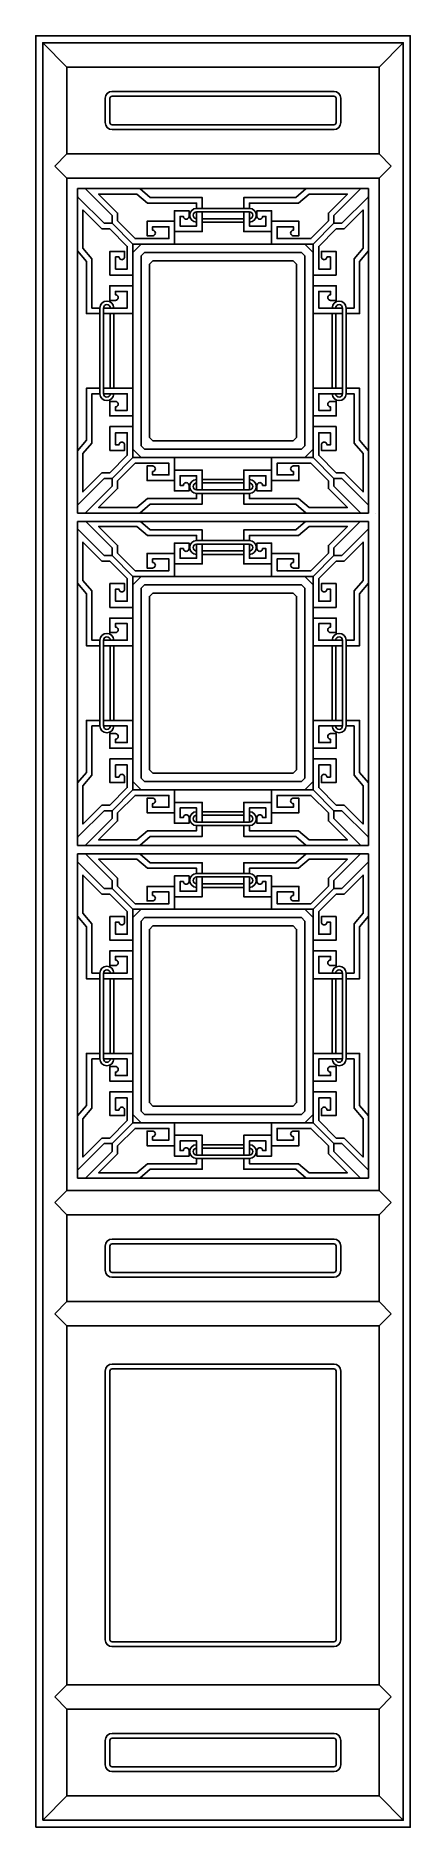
# Model space of a CAD drawing. Header units: metres. Extents: x 0 to 540, y 0 to 2580.
import ezdxf

# ---------------------------------------------------------------- set-up
doc = ezdxf.new("R2010")
doc.units = ezdxf.units.M
for name, color, linetype in [('3', 3, 'Continuous'), ('4', 4, 'Continuous'), ('7', 7, 'Continuous')]:
    doc.layers.add(name, color=color, linetype=linetype)

msp = doc.modelspace()

# ---------------------------------------------------------------- linework, layer by layer
at = {"layer": '3'}
for p, q in [((10, 2570), (45, 2535)), ((495, 2535), (530, 2570)), ((45, 2410), (27.5, 2392.5)), ((495, 2410), (512.5, 2392.5)), ((27.5, 2392.5), (45, 2375)), ((495, 2375), (512.5, 2392.5)), ((232, 2326.53), (308, 2326.53)), ((240, 2316.53), (300, 2316.53)), ((240, 2311.53), (300, 2311.53)), ((97.5, 2188), (97.5, 2064.5)), ((107.5, 2180), (107.5, 2072.5)), ((112.5, 2180), (112.5, 2072.5)), ((427.5, 2180), (427.5, 2072.5)), ((432.5, 2180), (432.5, 2072.5)), ((442.5, 2188), (442.5, 2064.5)), ((240, 1940.97), (300, 1940.97)), ((240, 1935.97), (300, 1935.97)), ((232, 1925.97), (308, 1925.97)), ((60, 1892.5), (480, 1892.5)), ((490, 1892.5), (490, 1892.5)), ((480, 1880.5), (60, 1880.5)), ((60, 1880.5), (60, 1880.5)), ((232, 1848.03), (308, 1848.03)), ((240, 1838.03), (300, 1838.03)), ((240, 1833.03), (300, 1833.03)), ((97.5, 1709.5), (97.5, 1586)), ((442.5, 1709.5), (442.5, 1586)), ((107.5, 1701.5), (107.5, 1594)), ((112.5, 1701.5), (112.5, 1594)), ((427.5, 1701.5), (427.5, 1594)), ((432.5, 1701.5), (432.5, 1594)), ((232, 1447.47), (308, 1447.47)), ((240, 1462.47), (300, 1462.47)), ((240, 1457.47), (300, 1457.47)), ((60, 1414), (480, 1414)), ((480, 1402), (60, 1402)), ((480, 1415), (480, 1415)), ((232, 1368.53), (308, 1368.53)), ((240, 1358.53), (300, 1358.53)), ((240, 1353.53), (300, 1353.53)), ((97.5, 1230), (97.5, 1106.5)), ((107.5, 1222), (107.5, 1114.5)), ((112.5, 1222), (112.5, 1114.5)), ((427.5, 1222), (427.5, 1114.5)), ((432.5, 1222), (432.5, 1114.5)), ((442.5, 1230), (442.5, 1106.5)), ((240, 982.97), (300, 982.97)), ((232, 967.97), (308, 967.97)), ((240, 977.97), (300, 977.97)), ((60, 934.5), (480, 934.5)), ((27.5, 899.5), (45, 917)), ((495, 917), (512.5, 899.5)), ((45, 882), (27.5, 899.5)), ((495, 882), (512.5, 899.5)), ((27.5, 739.5), (45, 757)), ((495, 757), (512.5, 739.5)), ((45, 722), (27.5, 739.5)), ((495, 722), (512.5, 739.5)), ((27.5, 187.5), (45, 205)), ((45, 170), (27.5, 187.5)), ((495, 205), (512.5, 187.5)), ((495, 170), (512.5, 187.5)), ((10, 10), (45, 45)), ((495, 45), (530, 10))]:
    msp.add_line(p, q, dxfattribs=at)
for points in [[(10, 10), (530, 10), (530, 2570), (10, 2570)], [(140, 2268), (152, 2280), (388, 2280), (400, 2268), (400, 1984.5), (388, 1972.5), (152, 1972.5), (140, 1984.5)], [(152, 2263.03), (156.97, 2268), (383.03, 2268), (388, 2263.03), (388, 1989.47), (383.03, 1984.5), (156.97, 1984.5), (152, 1989.47)], [(169, 2256), (371, 2256), (376, 2251), (376, 2001.5), (371, 1996.5), (169, 1996.5), (164, 2001.5), (164, 2251)], [(140, 1789.5), (152, 1801.5), (388, 1801.5), (400, 1789.5), (400, 1506), (388, 1494), (152, 1494), (140, 1506)], [(152, 1784.53), (156.97, 1789.5), (383.03, 1789.5), (388, 1784.53), (388, 1510.97), (383.03, 1506), (156.97, 1506), (152, 1510.97)], [(169, 1777.5), (371, 1777.5), (376, 1772.5), (376, 1523), (371, 1518), (169, 1518), (164, 1523), (164, 1772.5)], [(140, 1310), (152, 1322), (388, 1322), (400, 1310), (400, 1026.5), (388, 1014.5), (152, 1014.5), (140, 1026.5)], [(152, 1305.03), (156.97, 1310), (383.03, 1310), (388, 1305.03), (388, 1031.47), (383.03, 1026.5), (156.97, 1026.5), (152, 1031.47)], [(169, 1298), (371, 1298), (376, 1293), (376, 1043.5), (371, 1038.5), (169, 1038.5), (164, 1043.5), (164, 1293)]]:
    msp.add_lwpolyline(points, close=True, dxfattribs=at)
for points in [[(110, 2445), (430, 2445, 0.41), (440, 2455), (440, 2490, 0.41), (430, 2500), (110, 2500, 0.41), (100, 2490), (100, 2455, 0.41)], [(110, 2452), (430, 2452, 0.41), (433, 2455), (433, 2490, 0.41), (430, 2493), (110, 2493, 0.41), (107, 2490), (107, 2455, 0.41)], [(110, 847), (430, 847, -0.41), (440, 837), (440, 802, -0.41), (430, 792), (110, 792, -0.41), (100, 802), (100, 837, -0.41)], [(110, 840), (430, 840, -0.41), (433, 837), (433, 802, -0.41), (430, 799), (110, 799, -0.41), (107, 802), (107, 837, -0.41)], [(110, 667), (430, 667, -0.41), (440, 657), (440, 270, -0.41), (430, 260), (110, 260, -0.41), (100, 270), (100, 657, -0.41)], [(110, 660), (430, 660, -0.41), (433, 657), (433, 270, -0.41), (430, 267), (110, 267, -0.41), (107, 270), (107, 657, -0.41)], [(110, 135), (430, 135, -0.41), (440, 125), (440, 90, -0.41), (430, 80), (110, 80, -0.41), (100, 90), (100, 125, -0.41)], [(110, 128), (430, 128, -0.41), (433, 125), (433, 90, -0.41), (430, 87), (110, 87, -0.41), (107, 90), (107, 125, -0.41)]]:
    msp.add_lwpolyline(points, format="xyb", close=True, dxfattribs=at)
for points in [[(240, 2331.53), (240, 2347), (165.1, 2347), (149.9, 2360), (73.72, 2360, 0.7), (73.12, 2358.2), (110, 2321.31), (110, 2310), (140, 2280), (200, 2280), (200, 2313), (160.4, 2313), (160.4, 2292), (168.4, 2292, 1.01), (168.4, 2300), (168.4, 2305), (192, 2305), (192, 2288), (143.31, 2288), (118, 2313.31), (118, 2324.63), (90.63, 2352), (145.83, 2352), (161.03, 2339), (232, 2339), (232, 2331.53)], [(300, 2331.53), (300, 2347), (374.9, 2347), (390.1, 2360), (466.28, 2360, -0.7), (466.88, 2358.2), (430, 2321.31), (430, 2310), (400, 2280), (340, 2280), (340, 2313), (379.6, 2313), (379.6, 2292), (371.6, 2292, -1.01), (371.6, 2300), (371.6, 2305), (348, 2305), (348, 2288), (396.69, 2288), (422, 2313.31), (422, 2324.63), (449.37, 2352), (394.17, 2352), (378.97, 2339), (308, 2339), (308, 2331.53)], [(92.5, 2180), (73, 2180), (73, 2254.9), (60, 2270.1), (60, 2346.28, -0.7), (61.8, 2346.88), (98.69, 2310), (110, 2310), (140, 2280), (140, 2235.38), (107, 2235.38), (107, 2269.6), (128, 2269.6), (128, 2261.6, -1.01), (120, 2261.6), (115, 2261.6), (115, 2244.08), (132, 2244.08), (132, 2276.69), (106.69, 2302), (95.37, 2302), (68, 2329.37), (68, 2274.17), (81, 2258.97), (81, 2188), (92.5, 2188)], [(232, 2326.53), (232, 2306), (208, 2306), (208, 2320), (213, 2320, 1.01), (221, 2320), (221, 2328), (200, 2328), (200, 2298), (240, 2298), (240, 2326.53)], [(232, 2311.53, -0.99), (232, 2331.53), (308, 2331.53, -0.99), (308, 2311.53)], [(232, 2326.53, 0.98), (232.05, 2316.53)], [(308, 2326.53), (308, 2306), (332, 2306), (332, 2320), (327, 2320, -1.01), (319, 2320), (319, 2328), (340, 2328), (340, 2298), (300, 2298), (300, 2326.53)], [(307.95, 2316.53, 0.98), (308, 2326.53)], [(447.5, 2180), (467, 2180), (467, 2254.9), (480, 2270.1), (480, 2346.28, 0.7), (478.2, 2346.88), (441.31, 2310), (430, 2310), (400, 2280), (400, 2235.38), (433, 2235.38), (433, 2269.6), (412, 2269.6), (412, 2261.6, 1.01), (420, 2261.6), (425, 2261.6), (425, 2244.08), (408, 2244.08), (408, 2276.69), (433.31, 2302), (444.63, 2302), (472, 2329.37), (472, 2274.17), (459, 2258.97), (459, 2188), (447.5, 2188)], [(97.5, 2188), (132, 2188), (132, 2212), (114.74, 2212), (114.74, 2207, -1.01), (114.74, 2199), (106.74, 2199), (106.74, 2220), (140, 2220), (140, 2180), (97.5, 2180)], [(442.5, 2188), (408, 2188), (408, 2212), (425.26, 2212), (425.26, 2207, 1.01), (425.26, 2199), (433.26, 2199), (433.26, 2220), (400, 2220), (400, 2180), (442.5, 2180)], [(112.5, 2188, 0.99), (92.5, 2188), (92.5, 2064.5, 0.99), (112.5, 2064.5)], [(427.5, 2188, -0.99), (447.5, 2188), (447.5, 2064.5, -0.99), (427.5, 2064.5)], [(97.5, 2188, -0.98), (107.5, 2187.95)], [(442.5, 2188, 0.98), (432.5, 2187.95)], [(92.5, 2072.5), (73, 2072.5), (73, 1997.6), (60, 1982.4), (60, 1906.22, 0.7), (61.8, 1905.62), (98.69, 1942.5), (110, 1942.5), (140, 1972.5), (140, 2017.12), (107, 2017.12), (107, 1982.9), (128, 1982.9), (128, 1990.9, 1.01), (120, 1990.9), (115, 1990.9), (115, 2008.42), (132, 2008.42), (132, 1975.81), (106.69, 1950.5), (95.37, 1950.5), (68, 1923.13), (68, 1978.33), (81, 1993.53), (81, 2064.5), (92.5, 2064.5)], [(97.5, 2064.5), (132, 2064.5), (132, 2040.5), (114.74, 2040.5), (114.74, 2045.5, 1.01), (114.74, 2053.5), (106.74, 2053.5), (106.74, 2032.5), (140, 2032.5), (140, 2072.5), (97.5, 2072.5)], [(97.5, 2064.5, 0.98), (107.5, 2064.55)], [(447.5, 2072.5), (467, 2072.5), (467, 1997.6), (480, 1982.4), (480, 1906.22, -0.7), (478.2, 1905.62), (441.31, 1942.5), (430, 1942.5), (400, 1972.5), (400, 2017.12), (433, 2017.12), (433, 1982.9), (412, 1982.9), (412, 1990.9, -1.01), (420, 1990.9), (425, 1990.9), (425, 2008.42), (408, 2008.42), (408, 1975.81), (433.31, 1950.5), (444.63, 1950.5), (472, 1923.13), (472, 1978.33), (459, 1993.53), (459, 2064.5), (447.5, 2064.5)], [(442.5, 2064.5), (408, 2064.5), (408, 2040.5), (425.26, 2040.5), (425.26, 2045.5, -1.01), (425.26, 2053.5), (433.26, 2053.5), (433.26, 2032.5), (400, 2032.5), (400, 2072.5), (442.5, 2072.5)], [(442.5, 2064.5, -0.98), (432.5, 2064.55)], [(240, 1920.97), (240, 1905.5), (165.1, 1905.5), (149.9, 1892.5), (73.72, 1892.5, -0.7), (73.12, 1894.3), (110, 1931.19), (110, 1942.5), (140, 1972.5), (200, 1972.5), (200, 1939.5), (160.4, 1939.5), (160.4, 1960.5), (168.4, 1960.5, -1.01), (168.4, 1952.5), (168.4, 1947.5), (192, 1947.5), (192, 1964.5), (143.31, 1964.5), (118, 1939.19), (118, 1927.87), (90.63, 1900.5), (145.83, 1900.5), (161.03, 1913.5), (232, 1913.5), (232, 1920.97)], [(300, 1920.97), (300, 1905.5), (374.9, 1905.5), (390.1, 1892.5), (466.28, 1892.5, 0.7), (466.88, 1894.3), (430, 1931.19), (430, 1942.5), (400, 1972.5), (340, 1972.5), (340, 1939.5), (379.6, 1939.5), (379.6, 1960.5), (371.6, 1960.5, 1.01), (371.6, 1952.5), (371.6, 1947.5), (348, 1947.5), (348, 1964.5), (396.69, 1964.5), (422, 1939.19), (422, 1927.87), (449.37, 1900.5), (394.17, 1900.5), (378.97, 1913.5), (308, 1913.5), (308, 1920.97)], [(232, 1925.97), (232, 1946.5), (208, 1946.5), (208, 1932.5), (213, 1932.5, -1.01), (221, 1932.5), (221, 1924.5), (200, 1924.5), (200, 1954.5), (240, 1954.5), (240, 1925.97)], [(232, 1940.97, 0.99), (232, 1920.97), (308, 1920.97, 0.99), (308, 1940.97)], [(232, 1925.97, -0.98), (232.05, 1935.97)], [(308, 1925.97), (308, 1946.5), (332, 1946.5), (332, 1932.5), (327, 1932.5, 1.01), (319, 1932.5), (319, 1924.5), (340, 1924.5), (340, 1954.5), (300, 1954.5), (300, 1925.97)], [(307.95, 1935.97, -0.98), (308, 1925.97)], [(92.5, 1701.5), (73, 1701.5), (73, 1776.4), (60, 1791.6), (60, 1867.78, -0.7), (61.8, 1868.38), (98.69, 1831.5), (110, 1831.5), (140, 1801.5), (140, 1756.88), (107, 1756.88), (107, 1791.1), (128, 1791.1), (128, 1783.1, -1.01), (120, 1783.1), (115, 1783.1), (115, 1765.58), (132, 1765.58), (132, 1798.19), (106.69, 1823.5), (95.37, 1823.5), (68, 1850.87), (68, 1795.67), (81, 1780.47), (81, 1709.5), (92.5, 1709.5)], [(72.73, 1880.5, 0.23), (73.12, 1879.7), (110, 1842.81), (110, 1831.5), (140, 1801.5), (200, 1801.5), (200, 1834.5), (160.4, 1834.5), (160.4, 1813.5), (168.4, 1813.5, 1.01), (168.4, 1821.5), (168.4, 1826.5), (192, 1826.5), (192, 1809.5), (143.31, 1809.5), (118, 1834.81), (118, 1846.13), (90.63, 1873.5), (145.83, 1873.5), (161.03, 1860.5), (232, 1860.5), (232, 1853.03)], [(467.27, 1880.5, -0.23), (466.88, 1879.7), (430, 1842.81), (430, 1831.5), (400, 1801.5), (340, 1801.5), (340, 1834.5), (379.6, 1834.5), (379.6, 1813.5), (371.6, 1813.5, -1.01), (371.6, 1821.5), (371.6, 1826.5), (348, 1826.5), (348, 1809.5), (396.69, 1809.5), (422, 1834.81), (422, 1846.13), (449.37, 1873.5), (394.17, 1873.5), (378.97, 1860.5), (308, 1860.5), (308, 1853.03)], [(447.5, 1701.5), (467, 1701.5), (467, 1776.4), (480, 1791.6), (480, 1867.78, 0.7), (478.2, 1868.38), (441.31, 1831.5), (430, 1831.5), (400, 1801.5), (400, 1756.88), (433, 1756.88), (433, 1791.1), (412, 1791.1), (412, 1783.1, 1.01), (420, 1783.1), (425, 1783.1), (425, 1765.58), (408, 1765.58), (408, 1798.19), (433.31, 1823.5), (444.63, 1823.5), (472, 1850.87), (472, 1795.67), (459, 1780.47), (459, 1709.5), (447.5, 1709.5)], [(232, 1848.03), (232, 1827.5), (208, 1827.5), (208, 1841.5), (213, 1841.5, 1.01), (221, 1841.5), (221, 1849.5), (200, 1849.5), (200, 1819.5), (240, 1819.5), (240, 1848.03)], [(232, 1833.03, -0.99), (232, 1853.03), (308, 1853.03, -0.99), (308, 1833.03)], [(232, 1848.03, 0.98), (232.05, 1838.03)], [(308, 1848.03), (308, 1827.5), (332, 1827.5), (332, 1841.5), (327, 1841.5, -1.01), (319, 1841.5), (319, 1849.5), (340, 1849.5), (340, 1819.5), (300, 1819.5), (300, 1848.03)], [(307.95, 1838.03, 0.98), (308, 1848.03)], [(97.5, 1709.5), (132, 1709.5), (132, 1733.5), (114.74, 1733.5), (114.74, 1728.5, -1.01), (114.74, 1720.5), (106.74, 1720.5), (106.74, 1741.5), (140, 1741.5), (140, 1701.5), (97.5, 1701.5)], [(442.5, 1709.5), (408, 1709.5), (408, 1733.5), (425.26, 1733.5), (425.26, 1728.5, 1.01), (425.26, 1720.5), (433.26, 1720.5), (433.26, 1741.5), (400, 1741.5), (400, 1701.5), (442.5, 1701.5)], [(112.5, 1709.5, 0.99), (92.5, 1709.5), (92.5, 1586, 0.99), (112.5, 1586)], [(97.5, 1709.5, -0.98), (107.5, 1709.45)], [(427.5, 1709.5, -0.99), (447.5, 1709.5), (447.5, 1586, -0.99), (427.5, 1586)], [(442.5, 1709.5, 0.98), (432.5, 1709.45)], [(92.5, 1594), (73, 1594), (73, 1519.1), (60, 1503.9), (60, 1427.72, 0.7), (61.8, 1427.12), (98.69, 1464), (110, 1464), (140, 1494), (140, 1538.62), (107, 1538.62), (107, 1504.4), (128, 1504.4), (128, 1512.4, 1.01), (120, 1512.4), (115, 1512.4), (115, 1529.92), (132, 1529.92), (132, 1497.31), (106.69, 1472), (95.37, 1472), (68, 1444.63), (68, 1499.83), (81, 1515.03), (81, 1586), (92.5, 1586)], [(97.5, 1586), (132, 1586), (132, 1562), (114.74, 1562), (114.74, 1567, 1.01), (114.74, 1575), (106.74, 1575), (106.74, 1554), (140, 1554), (140, 1594), (97.5, 1594)], [(97.5, 1586, 0.98), (107.5, 1586.05)], [(447.5, 1594), (467, 1594), (467, 1519.1), (480, 1503.9), (480, 1427.72, -0.7), (478.2, 1427.12), (441.31, 1464), (430, 1464), (400, 1494), (400, 1538.62), (433, 1538.62), (433, 1504.4), (412, 1504.4), (412, 1512.4, -1.01), (420, 1512.4), (425, 1512.4), (425, 1529.92), (408, 1529.92), (408, 1497.31), (433.31, 1472), (444.63, 1472), (472, 1444.63), (472, 1499.83), (459, 1515.03), (459, 1586), (447.5, 1586)], [(442.5, 1586), (408, 1586), (408, 1562), (425.26, 1562), (425.26, 1567, -1.01), (425.26, 1575), (433.26, 1575), (433.26, 1554), (400, 1554), (400, 1594), (442.5, 1594)], [(442.5, 1586, -0.98), (432.5, 1586.05)], [(240, 1442.47), (240, 1427), (165.1, 1427), (149.9, 1414), (73.72, 1414, -0.7), (73.12, 1415.8), (110, 1452.69), (110, 1464), (140, 1494), (200, 1494), (200, 1461), (160.4, 1461), (160.4, 1482), (168.4, 1482, -1.01), (168.4, 1474), (168.4, 1469), (192, 1469), (192, 1486), (143.31, 1486), (118, 1460.69), (118, 1449.37), (90.63, 1422), (145.83, 1422), (161.03, 1435), (232, 1435), (232, 1442.47)], [(232, 1447.47), (232, 1468), (208, 1468), (208, 1454), (213, 1454, -1.01), (221, 1454), (221, 1446), (200, 1446), (200, 1476), (240, 1476), (240, 1447.47)], [(300, 1442.47), (300, 1427), (374.9, 1427), (390.1, 1414), (466.28, 1414, 0.7), (466.88, 1415.8), (430, 1452.69), (430, 1464), (400, 1494), (340, 1494), (340, 1461), (379.6, 1461), (379.6, 1482), (371.6, 1482, 1.01), (371.6, 1474), (371.6, 1469), (348, 1469), (348, 1486), (396.69, 1486), (422, 1460.69), (422, 1449.37), (449.37, 1422), (394.17, 1422), (378.97, 1435), (308, 1435), (308, 1442.47)], [(308, 1447.47), (308, 1468), (332, 1468), (332, 1454), (327, 1454, 1.01), (319, 1454), (319, 1446), (340, 1446), (340, 1476), (300, 1476), (300, 1447.47)], [(232, 1462.47, 0.99), (232, 1442.47), (308, 1442.47, 0.99), (308, 1462.47)], [(232, 1447.47, -0.98), (232.05, 1457.47)], [(307.95, 1457.47, -0.98), (308, 1447.47)], [(240, 1373.53), (240, 1389), (165.1, 1389), (149.9, 1402), (73.72, 1402, 0.7), (73.12, 1400.2), (110, 1363.31), (110, 1352), (140, 1322), (200, 1322), (200, 1355), (160.4, 1355), (160.4, 1334), (168.4, 1334, 1.01), (168.4, 1342), (168.4, 1347), (192, 1347), (192, 1330), (143.31, 1330), (118, 1355.31), (118, 1366.63), (90.63, 1394), (145.83, 1394), (161.03, 1381), (232, 1381), (232, 1373.53)], [(300, 1373.53), (300, 1389), (374.9, 1389), (390.1, 1402), (466.28, 1402, -0.7), (466.88, 1400.2), (430, 1363.31), (430, 1352), (400, 1322), (340, 1322), (340, 1355), (379.6, 1355), (379.6, 1334), (371.6, 1334, -1.01), (371.6, 1342), (371.6, 1347), (348, 1347), (348, 1330), (396.69, 1330), (422, 1355.31), (422, 1366.63), (449.37, 1394), (394.17, 1394), (378.97, 1381), (308, 1381), (308, 1373.53)], [(92.5, 1222), (73, 1222), (73, 1296.9), (60, 1312.1), (60, 1388.28, -0.7), (61.8, 1388.88), (98.69, 1352), (110, 1352), (140, 1322), (140, 1277.38), (107, 1277.38), (107, 1311.6), (128, 1311.6), (128, 1303.6, -1.01), (120, 1303.6), (115, 1303.6), (115, 1286.08), (132, 1286.08), (132, 1318.69), (106.69, 1344), (95.37, 1344), (68, 1371.37), (68, 1316.17), (81, 1300.97), (81, 1230), (92.5, 1230)], [(232, 1368.53), (232, 1348), (208, 1348), (208, 1362), (213, 1362, 1.01), (221, 1362), (221, 1370), (200, 1370), (200, 1340), (240, 1340), (240, 1368.53)], [(232, 1353.53, -0.99), (232, 1373.53), (308, 1373.53, -0.99), (308, 1353.53)], [(232, 1368.53, 0.98), (232.05, 1358.53)], [(308, 1368.53), (308, 1348), (332, 1348), (332, 1362), (327, 1362, -1.01), (319, 1362), (319, 1370), (340, 1370), (340, 1340), (300, 1340), (300, 1368.53)], [(307.95, 1358.53, 0.98), (308, 1368.53)], [(447.5, 1222), (467, 1222), (467, 1296.9), (480, 1312.1), (480, 1388.28, 0.7), (478.2, 1388.88), (441.31, 1352), (430, 1352), (400, 1322), (400, 1277.38), (433, 1277.38), (433, 1311.6), (412, 1311.6), (412, 1303.6, 1.01), (420, 1303.6), (425, 1303.6), (425, 1286.08), (408, 1286.08), (408, 1318.69), (433.31, 1344), (444.63, 1344), (472, 1371.37), (472, 1316.17), (459, 1300.97), (459, 1230), (447.5, 1230)], [(112.5, 1230, 0.99), (92.5, 1230), (92.5, 1106.5, 0.99), (112.5, 1106.5)], [(97.5, 1230), (132, 1230), (132, 1254), (114.74, 1254), (114.74, 1249, -1.01), (114.74, 1241), (106.74, 1241), (106.74, 1262), (140, 1262), (140, 1222), (97.5, 1222)], [(442.5, 1230), (408, 1230), (408, 1254), (425.26, 1254), (425.26, 1249, 1.01), (425.26, 1241), (433.26, 1241), (433.26, 1262), (400, 1262), (400, 1222), (442.5, 1222)], [(427.5, 1230, -0.99), (447.5, 1230), (447.5, 1106.5, -0.99), (427.5, 1106.5)], [(97.5, 1230, -0.98), (107.5, 1229.95)], [(442.5, 1230, 0.98), (432.5, 1229.95)], [(92.5, 1114.5), (73, 1114.5), (73, 1039.6), (60, 1024.4), (60, 948.22, 0.7), (61.8, 947.62), (98.69, 984.5), (110, 984.5), (140, 1014.5), (140, 1059.12), (107, 1059.12), (107, 1024.9), (128, 1024.9), (128, 1032.9, 1.01), (120, 1032.9), (115, 1032.9), (115, 1050.42), (132, 1050.42), (132, 1017.81), (106.69, 992.5), (95.37, 992.5), (68, 965.13), (68, 1020.33), (81, 1035.53), (81, 1106.5), (92.5, 1106.5)], [(97.5, 1106.5), (132, 1106.5), (132, 1082.5), (114.74, 1082.5), (114.74, 1087.5, 1.01), (114.74, 1095.5), (106.74, 1095.5), (106.74, 1074.5), (140, 1074.5), (140, 1114.5), (97.5, 1114.5)], [(447.5, 1114.5), (467, 1114.5), (467, 1039.6), (480, 1024.4), (480, 948.22, -0.7), (478.2, 947.62), (441.31, 984.5), (430, 984.5), (400, 1014.5), (400, 1059.12), (433, 1059.12), (433, 1024.9), (412, 1024.9), (412, 1032.9, -1.01), (420, 1032.9), (425, 1032.9), (425, 1050.42), (408, 1050.42), (408, 1017.81), (433.31, 992.5), (444.63, 992.5), (472, 965.13), (472, 1020.33), (459, 1035.53), (459, 1106.5), (447.5, 1106.5)], [(442.5, 1106.5), (408, 1106.5), (408, 1082.5), (425.26, 1082.5), (425.26, 1087.5, -1.01), (425.26, 1095.5), (433.26, 1095.5), (433.26, 1074.5), (400, 1074.5), (400, 1114.5), (442.5, 1114.5)], [(97.5, 1106.5, 0.98), (107.5, 1106.55)], [(442.5, 1106.5, -0.98), (432.5, 1106.55)], [(240, 962.97), (240, 947.5), (165.1, 947.5), (149.9, 934.5), (73.72, 934.5, -0.7), (73.12, 936.3), (110, 973.19), (110, 984.5), (140, 1014.5), (200, 1014.5), (200, 981.5), (160.4, 981.5), (160.4, 1002.5), (168.4, 1002.5, -1.01), (168.4, 994.5), (168.4, 989.5), (192, 989.5), (192, 1006.5), (143.31, 1006.5), (118, 981.19), (118, 969.87), (90.63, 942.5), (145.83, 942.5), (161.03, 955.5), (232, 955.5), (232, 962.97)], [(300, 962.97), (300, 947.5), (374.9, 947.5), (390.1, 934.5), (466.28, 934.5, 0.7), (466.88, 936.3), (430, 973.19), (430, 984.5), (400, 1014.5), (340, 1014.5), (340, 981.5), (379.6, 981.5), (379.6, 1002.5), (371.6, 1002.5, 1.01), (371.6, 994.5), (371.6, 989.5), (348, 989.5), (348, 1006.5), (396.69, 1006.5), (422, 981.19), (422, 969.87), (449.37, 942.5), (394.17, 942.5), (378.97, 955.5), (308, 955.5), (308, 962.97)], [(232, 967.97), (232, 988.5), (208, 988.5), (208, 974.5), (213, 974.5, -1.01), (221, 974.5), (221, 966.5), (200, 966.5), (200, 996.5), (240, 996.5), (240, 967.97)], [(232, 982.97, 0.99), (232, 962.97), (308, 962.97, 0.99), (308, 982.97)], [(308, 967.97), (308, 988.5), (332, 988.5), (332, 974.5), (327, 974.5, 1.01), (319, 974.5), (319, 966.5), (340, 966.5), (340, 996.5), (300, 996.5), (300, 967.97)], [(232, 967.97, -0.98), (232.05, 977.97)], [(307.95, 977.97, -0.98), (308, 967.97)]]:
    msp.add_lwpolyline(points, format="xyb", dxfattribs=at)
for points in [[(240, 1853.03), (240, 1868.5), (165.1, 1868.5), (151.07, 1880.5)], [(300, 1853.03), (300, 1868.5), (374.9, 1868.5), (388.93, 1880.5)]]:
    msp.add_lwpolyline(points, dxfattribs=at)
at = {"layer": '4'}
msp.add_lwpolyline([(0, 0), (540, 0), (540, 2580), (0, 2580)], close=True, dxfattribs=at)
at = {"layer": '7'}
for p, q in [((495, 2535), (45, 2535)), ((45, 2535), (45, 2410)), ((495, 2535), (495, 2410)), ((45, 2410), (495, 2410)), ((45, 2375), (45, 917)), ((45, 2375), (495, 2375)), ((495, 917), (495, 2375)), ((480, 2360), (60, 2360)), ((60, 2360), (60, 1892.5)), ((480, 1892.5), (480, 2360)), ((480, 1892.5), (480, 1892.5)), ((60, 1880.5), (60, 1414)), ((480, 1414), (480, 1880.5)), ((60, 1402), (60, 934.5)), ((480, 934.5), (480, 1402)), ((45, 917), (495, 917)), ((45, 882), (495, 882)), ((45, 882), (45, 757)), ((495, 757), (495, 882)), ((45, 757), (495, 757)), ((45, 722), (495, 722)), ((45, 722), (45, 205)), ((495, 205), (495, 722)), ((45, 205), (495, 205)), ((45, 170), (495, 170)), ((45, 170), (45, 45)), ((495, 45), (495, 170)), ((45, 45), (495, 45))]:
    msp.add_line(p, q, dxfattribs=at)

doc.saveas('drawing.dxf')
